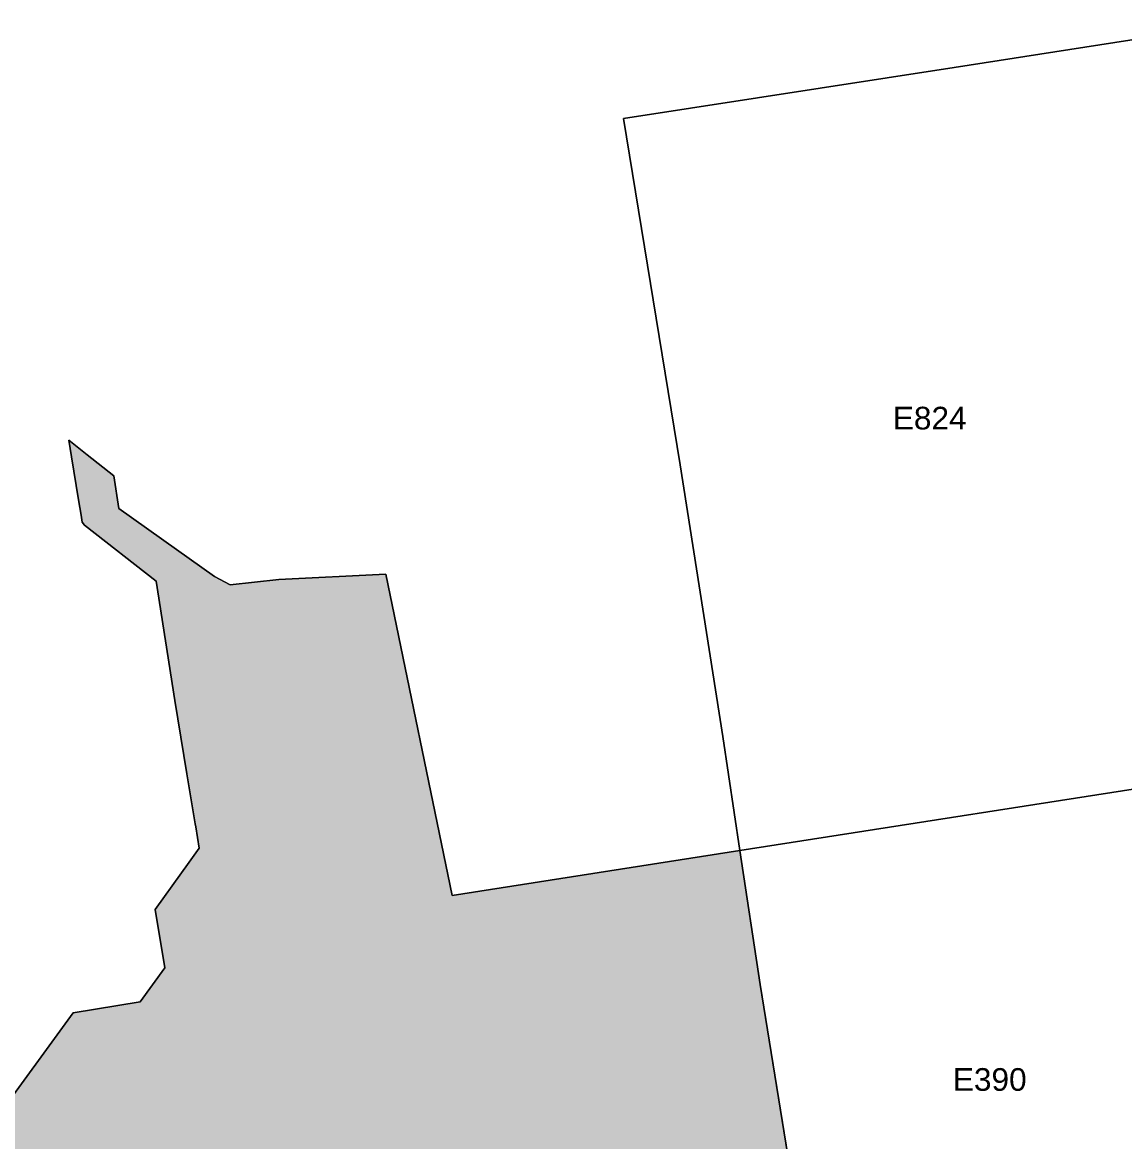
# Model space of a CAD drawing. Header units: metres. Extents: x 662613 to 666742, y 2728069 to 2732733.
# Drawn here: x 663356.7 to 663444.3, y 2730949.6 to 2731038.5 of the extents above; entities that cross this region are included whole.
import ezdxf
from ezdxf.enums import TextEntityAlignment as Align

# ---------------------------------------------------------------- set-up
doc = ezdxf.new("R2010")
doc.units = ezdxf.units.M
doc.header["$MEASUREMENT"] = 0
doc.layers.add('DQ_PLOT_ID', color=252, linetype='Continuous', lineweight=18)
doc.layers.add('Xref_DQ_MasterPlan_2024$0$DQ_PLOTS', color=252, linetype='Continuous', lineweight=15)
doc.layers.add('Open area$0$INTENSIVE LANDSCAPING AND PLAZAS', color=7, linetype='Continuous', true_color=0xecf9e2)
doc.styles.add('DQ_Plot_ID', font='arial.ttf')

# ---------------------------------------------------------------- blocks, each defined once
blk = doc.blocks.new('Xref_DQ_MasterPlan_2024')
at = {"layer": 'Xref_DQ_MasterPlan_2024$0$DQ_PLOTS'}
for points in [[(663451.564, 2731038.15), (663430.787, 2731034.932), (663404.518, 2731030.873), (663409.013, 2731003.35), (663412.406, 2730981.746), (663413.765, 2730972.692), (663390.89, 2730969.119), (663385.613, 2730994.646), (663377.113, 2730994.234), (663373.236, 2730993.804), (663371.994, 2730994.48), (663367.975, 2730997.334), (663366.598, 2730998.312), (663364.384, 2730999.885), (663363.998, 2731002.467), (663361.874, 2731004.142), (663360.405, 2731005.301), (663360.624, 2731003.978), (663361.191, 2731000.552), (663361.392, 2730999.34), (663361.483, 2730998.792), (663361.656, 2730998.548), (663367.362, 2730994.109), (663368.83, 2730984.628), (663369.803, 2730978.781), (663370.464, 2730974.806), (663370.502, 2730974.581), (663370.784, 2730972.885), (663369.848, 2730971.584), (663369.364, 2730970.91), (663367.283, 2730968.016), (663368.042, 2730963.363), (663366.091, 2730960.663), (663360.769, 2730959.794), (663354.502, 2730951.228)], [(663354.502, 2730951.228), (663360.769, 2730959.794), (663366.091, 2730960.663), (663368.042, 2730963.363), (663367.283, 2730968.016), (663369.364, 2730970.91), (663369.848, 2730971.584), (663370.784, 2730972.885), (663370.501, 2730974.581), (663370.464, 2730974.806), (663369.803, 2730978.781), (663368.83, 2730984.628), (663367.362, 2730994.109), (663361.656, 2730998.548), (663361.483, 2730998.792), (663361.392, 2730999.339), (663361.191, 2731000.552), (663360.624, 2731003.978), (663360.405, 2731005.301), (663361.874, 2731004.142), (663363.998, 2731002.467), (663364.384, 2730999.885), (663366.598, 2730998.312), (663367.975, 2730997.334), (663371.994, 2730994.48), (663373.236, 2730993.804), (663377.113, 2730994.234), (663385.613, 2730994.646), (663385.613, 2730994.646), (663390.89, 2730969.119), (663413.765, 2730972.692), (663415.364, 2730962.032), (663418.016, 2730945.675)]]:
    blk.add_lwpolyline(points, dxfattribs=at)
for points in [[(663458.449, 2731008.899), (663455.443, 2731008.434), (663454.721, 2731008.321), (663453.167, 2731008.099), (663446.804, 2731007.1), (663450.532, 2730983.523), (663450.786, 2730981.939), (663450.904, 2730981.103), (663451.28, 2730978.616), (663451.159, 2730978.532), (663413.765, 2730972.692), (663412.406, 2730981.746), (663409.013, 2731003.35), (663404.518, 2731030.873), (663430.787, 2731034.932), (663451.563, 2731038.15), (663453.824, 2731038.511), (663458.449, 2731008.899)], [(663413.765, 2730972.692), (663451.159, 2730978.532), (663451.28, 2730978.616), (663451.353, 2730978.135), (663451.695, 2730976.146), (663452.14, 2730973.308), (663452.302, 2730972.342), (663452.541, 2730970.851), (663453.385, 2730965.129), (663457.566, 2730937.51), (663457.713, 2730936.537), (663420.458, 2730930.608), (663415.364, 2730962.032), (663413.765, 2730972.692)]]:
    blk.add_lwpolyline(points, close=True, dxfattribs=at)
blk = doc.blocks.new('Open area')
at = {"layer": 'Open area$0$INTENSIVE LANDSCAPING AND PLAZAS'}
blk.add_hatch(color=256, dxfattribs=at).paths.add_polyline_path([(663385.613, 2730994.646), (663390.89, 2730969.119), (663413.765, 2730972.692), (663415.364, 2730962.032), (663418.016, 2730945.675), (663420.458, 2730930.608), (663414.512, 2730929.626), (663403.881, 2730927.872), (663399.462, 2730921.704), (663394.995, 2730915.515), (663393.509, 2730913.455), (663388.31, 2730906.418), (663387.106, 2730904.768), (663379.848, 2730894.83), (663371.764, 2730900.714), (663371.74, 2730900.682), (663350.3, 2730916.562), (663333.547, 2730913.963), (663322.49, 2730898.813), (663321.315, 2730897.203), (663318.171, 2730892.895), (663318.058, 2730892.721), (663316.719, 2730893.709), (663316.631, 2730893.775), (663314.197, 2730895.548), (663313.853, 2730895.774), (663313.645, 2730895.883), (663303.898, 2730902.978), (663289.103, 2730913.681), (663284.706, 2730916.883), (663277.547, 2730907.021), (663249.18, 2730926.962), (663258.913, 2730941.675), (663239.063, 2730956.192), (663238.734, 2730956.433), (663248.756, 2730970.165), (663266.901, 2730970.697, -0.166863), (663275.897, 2730966.728, 0.125732), (663277.983, 2730963.768, 0.122416), (663281.139, 2730962.192), (663305.258, 2730956.81), (663310.732, 2730952.869), (663320.212, 2730946.043), (663327.093, 2730947.17), (663339.238, 2730948.943), (663353.766, 2730951.2), (663354.502, 2730951.228), (663360.769, 2730959.794), (663366.091, 2730960.663), (663368.042, 2730963.363), (663367.283, 2730968.016), (663369.364, 2730970.91), (663369.848, 2730971.584), (663370.784, 2730972.885), (663370.501, 2730974.581), (663370.464, 2730974.806), (663369.803, 2730978.781), (663368.83, 2730984.628), (663367.362, 2730994.109), (663361.656, 2730998.548), (663361.483, 2730998.792), (663361.392, 2730999.339), (663361.191, 2731000.552), (663360.624, 2731003.978), (663360.405, 2731005.301), (663361.874, 2731004.142), (663363.998, 2731002.467), (663364.384, 2730999.885), (663366.598, 2730998.312), (663367.975, 2730997.334), (663371.994, 2730994.48), (663373.236, 2730993.804), (663377.113, 2730994.234), (663385.613, 2730994.646)], flags=0)

msp = doc.modelspace()

# ---------------------------------------------------------------- block references
for name in ['Xref_DQ_MasterPlan_2024', 'Open area']:
    msp.add_blockref(name, (0, 0))

# ---------------------------------------------------------------- texts
at = {"layer": 'DQ_PLOT_ID', "style": 'DQ_Plot_ID'}
for s, p in [('E824', (663428.854, 2731006.159)), ('E390', (663433.625, 2730953.597))]:
    msp.add_text(s, height=1.8, dxfattribs=at).set_placement(p, align=Align.CENTER)

doc.saveas('drawing.dxf')
